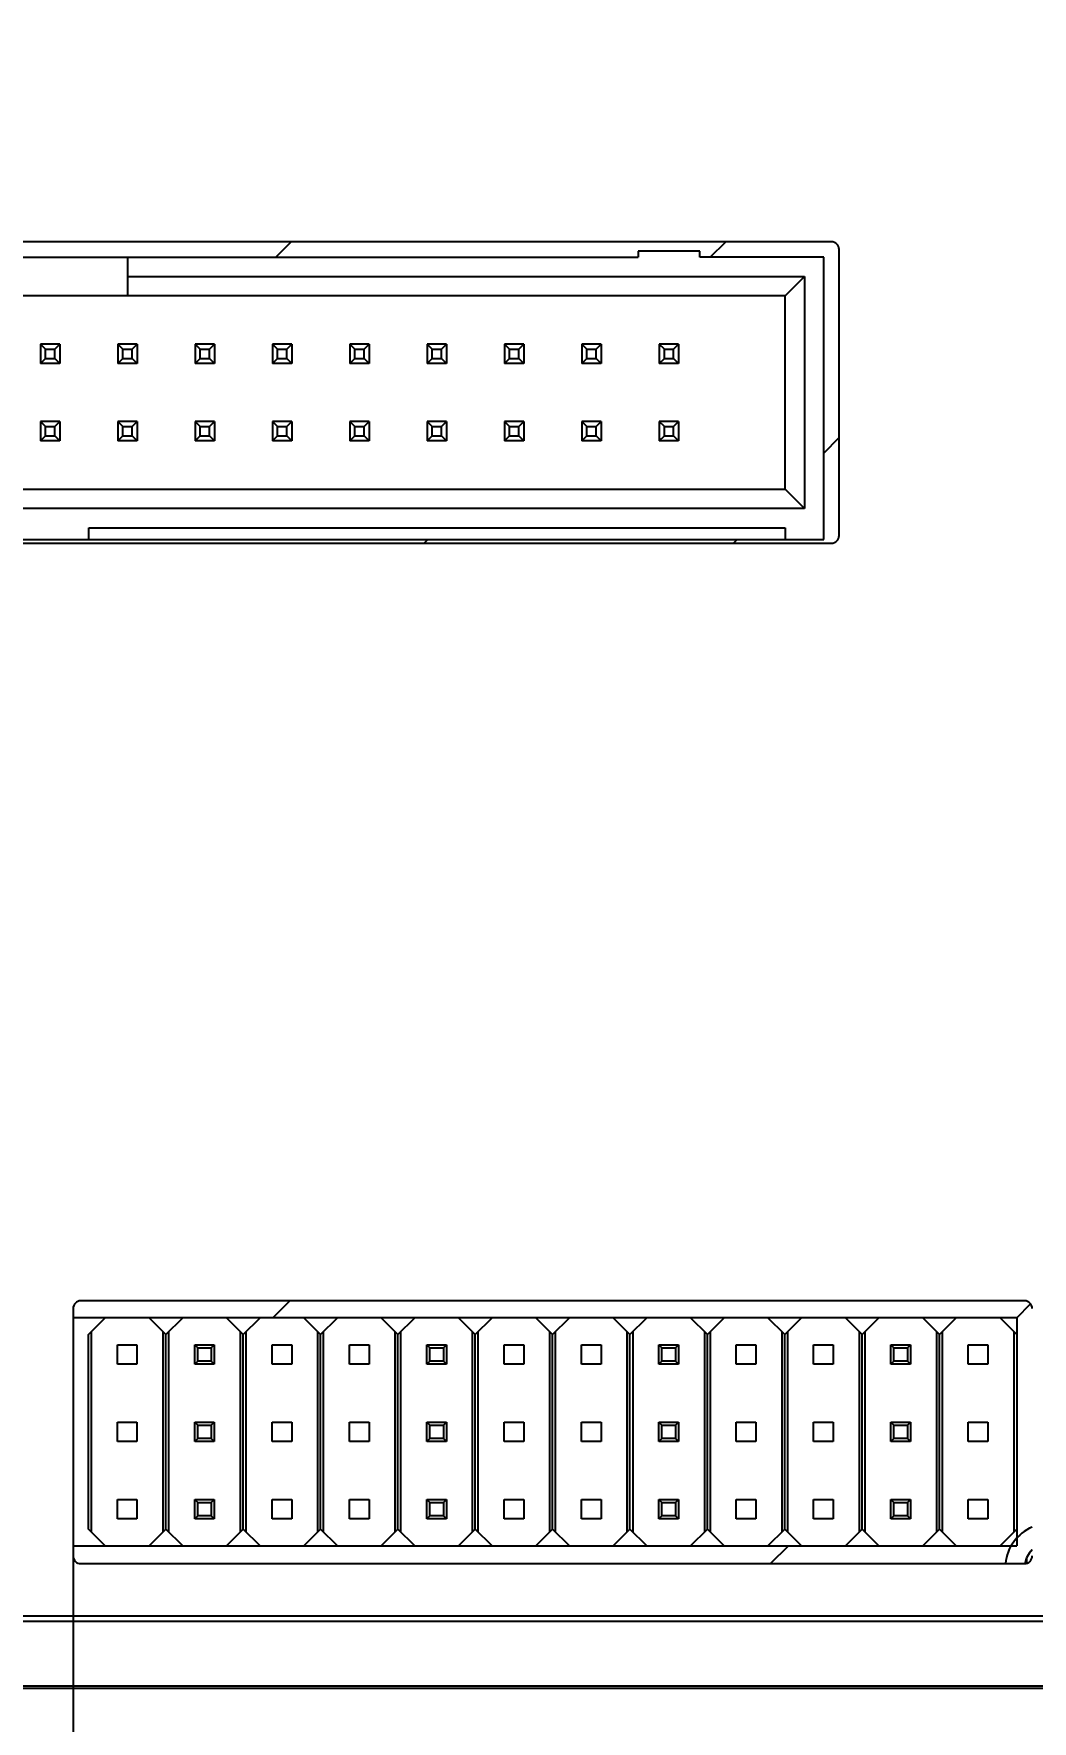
# Model space of a CAD drawing. Header units: inches. Extents: x 0 to 34, y 0 to 22.
# Drawn here: x 9.837 to 11.128, y 11.041 to 13.224 of the extents above; entities that cross this region are included whole.
import ezdxf

# ---------------------------------------------------------------- set-up
doc = ezdxf.new("R2010")
doc.units = ezdxf.units.IN
doc.header["$LTSCALE"] = 1.87
doc.header["$MEASUREMENT"] = 0
doc.layers.get('0').update_dxf_attribs({"linetype": 'CONTINUOUS'})
doc.layers.add('COSMETIC', color=7, linetype='CONTINUOUS')
doc.layers.add('DIMENSIONS', color=7, linetype='CONTINUOUS')
doc.styles.get("Standard").update_dxf_attribs({"font": 'txt', "width": 0.8})
doc.dimstyles.new('DIMSTYLE_2', dxfattribs={"dimtxt": 0.125, "dimasz": 0.18, "dimexe": 0.18, "dimexo": 0.0625, "dimgap": 0.09, "dimtad": 0, "dimtih": 1, "dimtoh": 1, "dimdec": 3, "dimzin": 4, "dimdsep": 46, "dimtxsty": 'STANDARD', "dimblk": '_FILLED', "dimblk1": '_FILLED', "dimblk2": '_FILLED', "dimcen": 0.09, "dimadec": 0, "dimazin": 0, "dimtp": 0.001, "dimtm": 0.001, "dimtfac": 1, "dimtdec": 3, "dimtofl": 0, "dimtmove": 0, "dimatfit": 3, "dimldrblk": '_FILLED', "dimfxl": 1, "dimtolj": 1, "dimtzin": 4, "dimarcsym": 0})

# ---------------------------------------------------------------- blocks, each defined once
blk = doc.blocks.new('*D15')
at = {"layer": 'DIMENSIONS', "color": 2, "linetype": 'CONTINUOUS'}
blk.add_line((11.1829, 11.5852), (13.4526, 11.5852), dxfattribs=at)
blk = doc.blocks.new('_FILLED')
at = {"color": 0, "linetype": 'BYBLOCK'}
blk.add_solid([(0, 0), (-1, 0.174), (-1, -0.174)], dxfattribs=at)
blk = doc.blocks.new('*D28')
at = {"layer": 'DIMENSIONS', "color": 2, "linetype": 'CONTINUOUS'}
blk.add_line((9.8882, 11.5127), (9.8882, 10.3797), dxfattribs=at)

msp = doc.modelspace()

# ---------------------------------------------------------------- linework, layer by layer
at = {"color": 7, "linetype": 'CONTINUOUS'}
for p, q in [((10.8686, 12.9552), (8.8486, 12.9552)), ((10.8786, 12.5752), (10.8786, 12.9452)), ((8.8586, 12.9352), (10.6186, 12.9352)), ((9.9586, 12.9352), (9.9586, 12.8852)), ((10.6986, 12.9432), (10.6186, 12.9432)), ((10.6186, 12.9432), (10.6186, 12.9352)), ((10.6986, 12.9352), (10.6986, 12.9432)), ((10.8586, 12.9352), (10.6986, 12.9352)), ((10.8586, 12.5702), (10.8586, 12.9352)), ((9.9586, 12.9102), (10.8336, 12.9102)), ((10.8336, 12.9102), (10.8086, 12.8852)), ((10.8336, 12.9102), (10.8336, 12.6102)), ((10.8086, 12.8852), (8.9086, 12.8852)), ((10.8086, 12.6352), (10.8086, 12.8852)), ((9.8711, 12.8227), (9.8461, 12.8227)), ((9.8526, 12.8162), (9.8461, 12.8227)), ((9.8461, 12.8227), (9.8461, 12.7977)), ((9.8526, 12.8162), (9.8646, 12.8162)), ((9.8526, 12.8042), (9.8526, 12.8162)), ((9.8646, 12.8162), (9.8711, 12.8227)), ((9.8646, 12.8042), (9.8646, 12.8162)), ((9.8711, 12.8227), (9.8711, 12.7977)), ((9.9711, 12.8227), (9.9461, 12.8227)), ((9.9526, 12.8162), (9.9461, 12.8227)), ((9.9461, 12.8227), (9.9461, 12.7977)), ((9.9526, 12.8162), (9.9646, 12.8162)), ((9.9526, 12.8042), (9.9526, 12.8162)), ((9.9646, 12.8162), (9.9711, 12.8227)), ((9.9646, 12.8042), (9.9646, 12.8162)), ((9.9711, 12.8227), (9.9711, 12.7977)), ((10.0711, 12.8227), (10.0461, 12.8227)), ((10.0526, 12.8162), (10.0461, 12.8227)), ((10.0461, 12.8227), (10.0461, 12.7977)), ((10.0526, 12.8162), (10.0646, 12.8162)), ((10.0526, 12.8042), (10.0526, 12.8162)), ((10.0646, 12.8162), (10.0711, 12.8227)), ((10.0646, 12.8042), (10.0646, 12.8162)), ((10.0711, 12.8227), (10.0711, 12.7977)), ((10.1711, 12.8227), (10.1461, 12.8227)), ((10.1526, 12.8162), (10.1461, 12.8227)), ((10.1461, 12.8227), (10.1461, 12.7977)), ((10.1526, 12.8162), (10.1646, 12.8162)), ((10.1526, 12.8042), (10.1526, 12.8162)), ((10.1646, 12.8162), (10.1711, 12.8227)), ((10.1646, 12.8042), (10.1646, 12.8162)), ((10.1711, 12.8227), (10.1711, 12.7977)), ((10.2711, 12.8227), (10.2461, 12.8227)), ((10.2526, 12.8162), (10.2461, 12.8227)), ((10.2461, 12.8227), (10.2461, 12.7977)), ((10.2526, 12.8162), (10.2646, 12.8162)), ((10.2526, 12.8042), (10.2526, 12.8162)), ((10.2646, 12.8162), (10.2711, 12.8227)), ((10.2646, 12.8042), (10.2646, 12.8162)), ((10.2711, 12.8227), (10.2711, 12.7977)), ((10.3711, 12.8227), (10.3461, 12.8227)), ((10.3526, 12.8162), (10.3461, 12.8227)), ((10.3461, 12.8227), (10.3461, 12.7977)), ((10.3526, 12.8162), (10.3646, 12.8162)), ((10.3526, 12.8042), (10.3526, 12.8162)), ((10.3646, 12.8162), (10.3711, 12.8227)), ((10.3646, 12.8042), (10.3646, 12.8162)), ((10.3711, 12.8227), (10.3711, 12.7977)), ((10.4711, 12.8227), (10.4461, 12.8227)), ((10.4526, 12.8162), (10.4461, 12.8227)), ((10.4461, 12.8227), (10.4461, 12.7977)), ((10.4526, 12.8162), (10.4646, 12.8162)), ((10.4526, 12.8042), (10.4526, 12.8162)), ((10.4646, 12.8162), (10.4711, 12.8227)), ((10.4646, 12.8042), (10.4646, 12.8162)), ((10.4711, 12.8227), (10.4711, 12.7977)), ((10.5711, 12.8227), (10.5461, 12.8227)), ((10.5526, 12.8162), (10.5461, 12.8227)), ((10.5461, 12.8227), (10.5461, 12.7977)), ((10.5526, 12.8162), (10.5646, 12.8162)), ((10.5526, 12.8042), (10.5526, 12.8162)), ((10.5646, 12.8162), (10.5711, 12.8227)), ((10.5646, 12.8042), (10.5646, 12.8162)), ((10.5711, 12.8227), (10.5711, 12.7977)), ((10.6711, 12.8227), (10.6461, 12.8227)), ((10.6526, 12.8162), (10.6461, 12.8227)), ((10.6461, 12.8227), (10.6461, 12.7977)), ((10.6526, 12.8162), (10.6646, 12.8162)), ((10.6526, 12.8042), (10.6526, 12.8162)), ((10.6646, 12.8162), (10.6711, 12.8227)), ((10.6646, 12.8042), (10.6646, 12.8162)), ((10.6711, 12.8227), (10.6711, 12.7977)), ((9.8461, 12.7977), (9.8526, 12.8042)), ((9.8711, 12.7977), (9.8461, 12.7977)), ((9.8526, 12.8042), (9.8646, 12.8042)), ((9.8646, 12.8042), (9.8711, 12.7977)), ((9.9461, 12.7977), (9.9526, 12.8042)), ((9.9711, 12.7977), (9.9461, 12.7977)), ((9.9526, 12.8042), (9.9646, 12.8042)), ((9.9646, 12.8042), (9.9711, 12.7977)), ((10.0461, 12.7977), (10.0526, 12.8042)), ((10.0711, 12.7977), (10.0461, 12.7977)), ((10.0526, 12.8042), (10.0646, 12.8042)), ((10.0646, 12.8042), (10.0711, 12.7977)), ((10.1461, 12.7977), (10.1526, 12.8042)), ((10.1711, 12.7977), (10.1461, 12.7977)), ((10.1526, 12.8042), (10.1646, 12.8042)), ((10.1646, 12.8042), (10.1711, 12.7977)), ((10.2461, 12.7977), (10.2526, 12.8042)), ((10.2711, 12.7977), (10.2461, 12.7977)), ((10.2526, 12.8042), (10.2646, 12.8042)), ((10.2646, 12.8042), (10.2711, 12.7977)), ((10.3461, 12.7977), (10.3526, 12.8042)), ((10.3711, 12.7977), (10.3461, 12.7977)), ((10.3526, 12.8042), (10.3646, 12.8042)), ((10.3646, 12.8042), (10.3711, 12.7977)), ((10.4461, 12.7977), (10.4526, 12.8042)), ((10.4711, 12.7977), (10.4461, 12.7977)), ((10.4526, 12.8042), (10.4646, 12.8042)), ((10.4646, 12.8042), (10.4711, 12.7977)), ((10.5461, 12.7977), (10.5526, 12.8042)), ((10.5711, 12.7977), (10.5461, 12.7977)), ((10.5526, 12.8042), (10.5646, 12.8042)), ((10.5646, 12.8042), (10.5711, 12.7977)), ((10.6461, 12.7977), (10.6526, 12.8042)), ((10.6711, 12.7977), (10.6461, 12.7977)), ((10.6526, 12.8042), (10.6646, 12.8042)), ((10.6646, 12.8042), (10.6711, 12.7977)), ((9.8711, 12.7227), (9.8461, 12.7227)), ((9.8526, 12.7162), (9.8461, 12.7227)), ((9.8461, 12.7227), (9.8461, 12.6977)), ((9.8526, 12.7162), (9.8646, 12.7162)), ((9.8526, 12.7042), (9.8526, 12.7162)), ((9.8646, 12.7162), (9.8711, 12.7227)), ((9.8646, 12.7042), (9.8646, 12.7162)), ((9.8711, 12.7227), (9.8711, 12.6977)), ((9.9711, 12.7227), (9.9461, 12.7227)), ((9.9526, 12.7162), (9.9461, 12.7227)), ((9.9461, 12.7227), (9.9461, 12.6977)), ((9.9526, 12.7162), (9.9646, 12.7162)), ((9.9526, 12.7042), (9.9526, 12.7162)), ((9.9646, 12.7162), (9.9711, 12.7227)), ((9.9646, 12.7042), (9.9646, 12.7162)), ((9.9711, 12.7227), (9.9711, 12.6977)), ((10.0711, 12.7227), (10.0461, 12.7227)), ((10.0526, 12.7162), (10.0461, 12.7227)), ((10.0461, 12.7227), (10.0461, 12.6977)), ((10.0526, 12.7162), (10.0646, 12.7162)), ((10.0526, 12.7042), (10.0526, 12.7162)), ((10.0646, 12.7162), (10.0711, 12.7227)), ((10.0646, 12.7042), (10.0646, 12.7162)), ((10.0711, 12.7227), (10.0711, 12.6977)), ((10.1711, 12.7227), (10.1461, 12.7227)), ((10.1526, 12.7162), (10.1461, 12.7227)), ((10.1461, 12.7227), (10.1461, 12.6977)), ((10.1526, 12.7162), (10.1646, 12.7162)), ((10.1526, 12.7042), (10.1526, 12.7162)), ((10.1646, 12.7162), (10.1711, 12.7227)), ((10.1646, 12.7042), (10.1646, 12.7162)), ((10.1711, 12.7227), (10.1711, 12.6977)), ((10.2711, 12.7227), (10.2461, 12.7227)), ((10.2526, 12.7162), (10.2461, 12.7227)), ((10.2461, 12.7227), (10.2461, 12.6977)), ((10.2526, 12.7162), (10.2646, 12.7162)), ((10.2526, 12.7042), (10.2526, 12.7162)), ((10.2646, 12.7162), (10.2711, 12.7227)), ((10.2646, 12.7042), (10.2646, 12.7162)), ((10.2711, 12.7227), (10.2711, 12.6977)), ((10.3711, 12.7227), (10.3461, 12.7227)), ((10.3526, 12.7162), (10.3461, 12.7227)), ((10.3461, 12.7227), (10.3461, 12.6977)), ((10.3526, 12.7162), (10.3646, 12.7162)), ((10.3526, 12.7042), (10.3526, 12.7162)), ((10.3646, 12.7162), (10.3711, 12.7227)), ((10.3646, 12.7042), (10.3646, 12.7162)), ((10.3711, 12.7227), (10.3711, 12.6977)), ((10.4711, 12.7227), (10.4461, 12.7227)), ((10.4526, 12.7162), (10.4461, 12.7227)), ((10.4461, 12.7227), (10.4461, 12.6977)), ((10.4526, 12.7162), (10.4646, 12.7162)), ((10.4526, 12.7042), (10.4526, 12.7162)), ((10.4646, 12.7162), (10.4711, 12.7227)), ((10.4646, 12.7042), (10.4646, 12.7162)), ((10.4711, 12.7227), (10.4711, 12.6977)), ((10.5711, 12.7227), (10.5461, 12.7227)), ((10.5526, 12.7162), (10.5461, 12.7227)), ((10.5461, 12.7227), (10.5461, 12.6977)), ((10.5526, 12.7162), (10.5646, 12.7162)), ((10.5526, 12.7042), (10.5526, 12.7162)), ((10.5646, 12.7162), (10.5711, 12.7227)), ((10.5646, 12.7042), (10.5646, 12.7162)), ((10.5711, 12.7227), (10.5711, 12.6977)), ((10.6711, 12.7227), (10.6461, 12.7227)), ((10.6526, 12.7162), (10.6461, 12.7227)), ((10.6461, 12.7227), (10.6461, 12.6977)), ((10.6526, 12.7162), (10.6646, 12.7162)), ((10.6526, 12.7042), (10.6526, 12.7162)), ((10.6646, 12.7162), (10.6711, 12.7227)), ((10.6646, 12.7042), (10.6646, 12.7162)), ((10.6711, 12.7227), (10.6711, 12.6977)), ((9.8461, 12.6977), (9.8526, 12.7042)), ((9.8711, 12.6977), (9.8461, 12.6977)), ((9.8526, 12.7042), (9.8646, 12.7042)), ((9.8646, 12.7042), (9.8711, 12.6977)), ((9.9461, 12.6977), (9.9526, 12.7042)), ((9.9711, 12.6977), (9.9461, 12.6977)), ((9.9526, 12.7042), (9.9646, 12.7042)), ((9.9646, 12.7042), (9.9711, 12.6977)), ((10.0461, 12.6977), (10.0526, 12.7042)), ((10.0711, 12.6977), (10.0461, 12.6977)), ((10.0526, 12.7042), (10.0646, 12.7042)), ((10.0646, 12.7042), (10.0711, 12.6977)), ((10.1461, 12.6977), (10.1526, 12.7042)), ((10.1711, 12.6977), (10.1461, 12.6977)), ((10.1526, 12.7042), (10.1646, 12.7042)), ((10.1646, 12.7042), (10.1711, 12.6977)), ((10.2461, 12.6977), (10.2526, 12.7042)), ((10.2711, 12.6977), (10.2461, 12.6977)), ((10.2526, 12.7042), (10.2646, 12.7042)), ((10.2646, 12.7042), (10.2711, 12.6977)), ((10.3461, 12.6977), (10.3526, 12.7042)), ((10.3711, 12.6977), (10.3461, 12.6977)), ((10.3526, 12.7042), (10.3646, 12.7042)), ((10.3646, 12.7042), (10.3711, 12.6977)), ((10.4461, 12.6977), (10.4526, 12.7042)), ((10.4711, 12.6977), (10.4461, 12.6977)), ((10.4526, 12.7042), (10.4646, 12.7042)), ((10.4646, 12.7042), (10.4711, 12.6977)), ((10.5461, 12.6977), (10.5526, 12.7042)), ((10.5711, 12.6977), (10.5461, 12.6977)), ((10.5526, 12.7042), (10.5646, 12.7042)), ((10.5646, 12.7042), (10.5711, 12.6977)), ((10.6461, 12.6977), (10.6526, 12.7042)), ((10.6711, 12.6977), (10.6461, 12.6977)), ((10.6526, 12.7042), (10.6646, 12.7042)), ((10.6646, 12.7042), (10.6711, 12.6977)), ((8.9086, 12.6352), (10.8086, 12.6352)), ((10.8336, 12.6102), (10.8086, 12.6352)), ((10.8336, 12.6102), (8.8836, 12.6102)), ((9.9086, 12.5852), (10.8086, 12.5852)), ((9.9086, 12.5702), (9.9086, 12.5852)), ((10.8086, 12.5852), (10.8086, 12.5702)), ((8.8486, 12.5652), (10.8686, 12.5652)), ((9.8086, 12.5702), (9.9086, 12.5702)), ((10.8086, 12.5702), (10.8586, 12.5702)), ((9.8882, 11.5752), (9.8882, 11.2552)), ((11.1182, 11.5852), (9.8982, 11.5852)), ((9.9082, 11.5418), (9.9299, 11.5634)), ((9.9866, 11.5634), (9.9299, 11.5634)), ((10.0082, 11.5418), (9.9866, 11.5634)), ((10.0082, 11.5418), (10.0299, 11.5634)), ((10.0866, 11.5634), (10.0299, 11.5634)), ((10.1082, 11.5418), (10.0866, 11.5634)), ((10.1082, 11.5418), (10.1299, 11.5634)), ((10.1866, 11.5634), (10.1299, 11.5634)), ((10.2082, 11.5418), (10.1866, 11.5634)), ((10.2082, 11.5418), (10.2299, 11.5634)), ((10.2866, 11.5634), (10.2299, 11.5634)), ((10.3082, 11.5418), (10.2866, 11.5634)), ((10.3082, 11.5418), (10.3299, 11.5634)), ((10.3866, 11.5634), (10.3299, 11.5634)), ((10.4082, 11.5418), (10.3866, 11.5634)), ((10.4082, 11.5418), (10.4299, 11.5634)), ((10.4866, 11.5634), (10.4299, 11.5634)), ((10.5082, 11.5418), (10.4866, 11.5634)), ((10.5082, 11.5418), (10.5299, 11.5634)), ((10.5866, 11.5634), (10.5299, 11.5634)), ((10.6082, 11.5418), (10.5866, 11.5634)), ((10.6082, 11.5418), (10.6299, 11.5634)), ((10.6866, 11.5634), (10.6299, 11.5634)), ((10.7082, 11.5418), (10.6866, 11.5634)), ((10.7082, 11.5418), (10.7299, 11.5634)), ((10.7866, 11.5634), (10.7299, 11.5634)), ((10.8082, 11.5418), (10.7866, 11.5634)), ((10.8082, 11.5418), (10.8299, 11.5634)), ((10.8866, 11.5634), (10.8299, 11.5634)), ((10.9082, 11.5418), (10.8866, 11.5634)), ((10.9082, 11.5418), (10.9299, 11.5634)), ((10.9866, 11.5634), (10.9299, 11.5634)), ((11.0082, 11.5418), (10.9866, 11.5634)), ((11.0082, 11.5418), (11.0299, 11.5634)), ((11.0866, 11.5634), (11.0299, 11.5634)), ((11.1082, 11.5418), (11.0866, 11.5634)), ((9.9082, 11.2898), (9.9082, 11.5418)), ((9.9121, 11.2858), (9.9121, 11.5457)), ((9.9456, 11.5284), (9.9708, 11.5284)), ((9.9456, 11.5032), (9.9456, 11.5284)), ((9.9708, 11.5284), (9.9708, 11.5032)), ((10.0043, 11.5457), (10.0043, 11.2858)), ((10.0082, 11.2898), (10.0082, 11.5418)), ((10.0121, 11.2858), (10.0121, 11.5457)), ((10.0456, 11.5284), (10.0708, 11.5284)), ((10.0495, 11.5244), (10.0456, 11.5284)), ((10.0456, 11.5032), (10.0456, 11.5284)), ((10.0669, 11.5244), (10.0708, 11.5284)), ((10.0708, 11.5284), (10.0708, 11.5032)), ((10.1043, 11.5457), (10.1043, 11.2858)), ((10.1082, 11.2898), (10.1082, 11.5418)), ((10.1121, 11.2858), (10.1121, 11.5457)), ((10.1456, 11.5284), (10.1708, 11.5284)), ((10.1456, 11.5032), (10.1456, 11.5284)), ((10.1708, 11.5284), (10.1708, 11.5032)), ((10.2043, 11.5457), (10.2043, 11.2858)), ((10.2082, 11.2898), (10.2082, 11.5418)), ((10.2121, 11.2858), (10.2121, 11.5457)), ((10.2456, 11.5284), (10.2708, 11.5284)), ((10.2456, 11.5032), (10.2456, 11.5284)), ((10.2708, 11.5284), (10.2708, 11.5032)), ((10.3043, 11.5457), (10.3043, 11.2858)), ((10.3082, 11.2898), (10.3082, 11.5418)), ((10.3121, 11.2858), (10.3121, 11.5457)), ((10.3456, 11.5284), (10.3708, 11.5284)), ((10.3495, 11.5244), (10.3456, 11.5284)), ((10.3456, 11.5032), (10.3456, 11.5284)), ((10.3669, 11.5244), (10.3708, 11.5284)), ((10.3708, 11.5284), (10.3708, 11.5032)), ((10.4043, 11.5457), (10.4043, 11.2858)), ((10.4082, 11.2898), (10.4082, 11.5418)), ((10.4121, 11.2858), (10.4121, 11.5457)), ((10.4456, 11.5284), (10.4708, 11.5284)), ((10.4456, 11.5032), (10.4456, 11.5284)), ((10.4708, 11.5284), (10.4708, 11.5032)), ((10.5043, 11.5457), (10.5043, 11.2858)), ((10.5082, 11.2898), (10.5082, 11.5418)), ((10.5121, 11.2858), (10.5121, 11.5457)), ((10.5456, 11.5284), (10.5708, 11.5284)), ((10.5456, 11.5032), (10.5456, 11.5284)), ((10.5708, 11.5284), (10.5708, 11.5032)), ((10.6043, 11.5457), (10.6043, 11.2858)), ((10.6082, 11.2898), (10.6082, 11.5418)), ((10.6121, 11.2858), (10.6121, 11.5457)), ((10.6456, 11.5284), (10.6708, 11.5284)), ((10.6495, 11.5244), (10.6456, 11.5284)), ((10.6456, 11.5032), (10.6456, 11.5284)), ((10.6669, 11.5244), (10.6708, 11.5284)), ((10.6708, 11.5284), (10.6708, 11.5032)), ((10.7043, 11.5457), (10.7043, 11.2858)), ((10.7082, 11.2898), (10.7082, 11.5418)), ((10.7121, 11.2858), (10.7121, 11.5457)), ((10.7456, 11.5284), (10.7708, 11.5284)), ((10.7456, 11.5032), (10.7456, 11.5284)), ((10.7708, 11.5284), (10.7708, 11.5032)), ((10.8043, 11.5457), (10.8043, 11.2858)), ((10.8082, 11.2898), (10.8082, 11.5418)), ((10.8121, 11.2858), (10.8121, 11.5457)), ((10.8456, 11.5284), (10.8708, 11.5284)), ((10.8456, 11.5032), (10.8456, 11.5284)), ((10.8708, 11.5284), (10.8708, 11.5032)), ((10.9043, 11.5457), (10.9043, 11.2858)), ((10.9082, 11.2898), (10.9082, 11.5418)), ((10.9121, 11.2858), (10.9121, 11.5457)), ((10.9456, 11.5284), (10.9708, 11.5284)), ((10.9495, 11.5244), (10.9456, 11.5284)), ((10.9456, 11.5032), (10.9456, 11.5284)), ((10.9669, 11.5244), (10.9708, 11.5284)), ((10.9708, 11.5284), (10.9708, 11.5032)), ((11.0043, 11.5457), (11.0043, 11.2858)), ((11.0082, 11.2898), (11.0082, 11.5418)), ((11.0121, 11.2858), (11.0121, 11.5457)), ((11.0456, 11.5284), (11.0708, 11.5284)), ((11.0456, 11.5032), (11.0456, 11.5284)), ((11.0708, 11.5284), (11.0708, 11.5032)), ((11.1043, 11.5457), (11.1043, 11.2858)), ((11.1082, 11.5418), (11.1082, 11.2898)), ((10.0495, 11.5071), (10.0456, 11.5032)), ((10.0495, 11.5244), (10.0669, 11.5244)), ((10.0495, 11.5071), (10.0495, 11.5244)), ((10.0669, 11.5071), (10.0495, 11.5071)), ((10.0669, 11.5244), (10.0669, 11.5071)), ((10.0669, 11.5071), (10.0708, 11.5032)), ((10.3495, 11.5071), (10.3456, 11.5032)), ((10.3495, 11.5244), (10.3669, 11.5244)), ((10.3495, 11.5071), (10.3495, 11.5244)), ((10.3669, 11.5071), (10.3495, 11.5071)), ((10.3669, 11.5244), (10.3669, 11.5071)), ((10.3669, 11.5071), (10.3708, 11.5032)), ((10.6495, 11.5071), (10.6456, 11.5032)), ((10.6495, 11.5244), (10.6669, 11.5244)), ((10.6495, 11.5071), (10.6495, 11.5244)), ((10.6669, 11.5071), (10.6495, 11.5071)), ((10.6669, 11.5244), (10.6669, 11.5071)), ((10.6669, 11.5071), (10.6708, 11.5032)), ((10.9495, 11.5071), (10.9456, 11.5032)), ((10.9495, 11.5244), (10.9669, 11.5244)), ((10.9495, 11.5071), (10.9495, 11.5244)), ((10.9669, 11.5071), (10.9495, 11.5071)), ((10.9669, 11.5244), (10.9669, 11.5071)), ((10.9669, 11.5071), (10.9708, 11.5032)), ((9.9708, 11.5032), (9.9456, 11.5032)), ((10.0708, 11.5032), (10.0456, 11.5032)), ((10.1708, 11.5032), (10.1456, 11.5032)), ((10.2708, 11.5032), (10.2456, 11.5032)), ((10.3708, 11.5032), (10.3456, 11.5032)), ((10.4708, 11.5032), (10.4456, 11.5032)), ((10.5708, 11.5032), (10.5456, 11.5032)), ((10.6708, 11.5032), (10.6456, 11.5032)), ((10.7708, 11.5032), (10.7456, 11.5032)), ((10.8708, 11.5032), (10.8456, 11.5032)), ((10.9708, 11.5032), (10.9456, 11.5032)), ((11.0708, 11.5032), (11.0456, 11.5032)), ((9.9456, 11.4284), (9.9708, 11.4284)), ((9.9456, 11.4032), (9.9456, 11.4284)), ((9.9708, 11.4284), (9.9708, 11.4032)), ((10.0456, 11.4284), (10.0708, 11.4284)), ((10.0495, 11.4244), (10.0456, 11.4284)), ((10.0456, 11.4032), (10.0456, 11.4284)), ((10.0495, 11.4244), (10.0669, 11.4244)), ((10.0495, 11.4071), (10.0495, 11.4244)), ((10.0669, 11.4244), (10.0708, 11.4284)), ((10.0669, 11.4244), (10.0669, 11.4071)), ((10.0708, 11.4284), (10.0708, 11.4032)), ((10.1456, 11.4284), (10.1708, 11.4284)), ((10.1456, 11.4032), (10.1456, 11.4284)), ((10.1708, 11.4284), (10.1708, 11.4032)), ((10.2456, 11.4284), (10.2708, 11.4284)), ((10.2456, 11.4032), (10.2456, 11.4284)), ((10.2708, 11.4284), (10.2708, 11.4032)), ((10.3456, 11.4284), (10.3708, 11.4284)), ((10.3495, 11.4244), (10.3456, 11.4284)), ((10.3456, 11.4032), (10.3456, 11.4284)), ((10.3495, 11.4244), (10.3669, 11.4244)), ((10.3495, 11.4071), (10.3495, 11.4244)), ((10.3669, 11.4244), (10.3708, 11.4284)), ((10.3669, 11.4244), (10.3669, 11.4071)), ((10.3708, 11.4284), (10.3708, 11.4032)), ((10.4456, 11.4284), (10.4708, 11.4284)), ((10.4456, 11.4032), (10.4456, 11.4284)), ((10.4708, 11.4284), (10.4708, 11.4032)), ((10.5456, 11.4284), (10.5708, 11.4284)), ((10.5456, 11.4032), (10.5456, 11.4284)), ((10.5708, 11.4284), (10.5708, 11.4032)), ((10.6456, 11.4284), (10.6708, 11.4284)), ((10.6495, 11.4244), (10.6456, 11.4284)), ((10.6456, 11.4032), (10.6456, 11.4284)), ((10.6495, 11.4244), (10.6669, 11.4244)), ((10.6495, 11.4071), (10.6495, 11.4244)), ((10.6669, 11.4244), (10.6708, 11.4284)), ((10.6669, 11.4244), (10.6669, 11.4071)), ((10.6708, 11.4284), (10.6708, 11.4032)), ((10.7456, 11.4284), (10.7708, 11.4284)), ((10.7456, 11.4032), (10.7456, 11.4284)), ((10.7708, 11.4284), (10.7708, 11.4032)), ((10.8456, 11.4284), (10.8708, 11.4284)), ((10.8456, 11.4032), (10.8456, 11.4284)), ((10.8708, 11.4284), (10.8708, 11.4032)), ((10.9456, 11.4284), (10.9708, 11.4284)), ((10.9495, 11.4244), (10.9456, 11.4284)), ((10.9456, 11.4032), (10.9456, 11.4284)), ((10.9495, 11.4244), (10.9669, 11.4244)), ((10.9495, 11.4071), (10.9495, 11.4244)), ((10.9669, 11.4244), (10.9708, 11.4284)), ((10.9669, 11.4244), (10.9669, 11.4071)), ((10.9708, 11.4284), (10.9708, 11.4032)), ((11.0456, 11.4284), (11.0708, 11.4284)), ((11.0456, 11.4032), (11.0456, 11.4284)), ((11.0708, 11.4284), (11.0708, 11.4032)), ((9.9708, 11.4032), (9.9456, 11.4032)), ((10.0495, 11.4071), (10.0456, 11.4032)), ((10.0708, 11.4032), (10.0456, 11.4032)), ((10.0669, 11.4071), (10.0495, 11.4071)), ((10.0669, 11.4071), (10.0708, 11.4032)), ((10.1708, 11.4032), (10.1456, 11.4032)), ((10.2708, 11.4032), (10.2456, 11.4032)), ((10.3495, 11.4071), (10.3456, 11.4032)), ((10.3708, 11.4032), (10.3456, 11.4032)), ((10.3669, 11.4071), (10.3495, 11.4071)), ((10.3669, 11.4071), (10.3708, 11.4032)), ((10.4708, 11.4032), (10.4456, 11.4032)), ((10.5708, 11.4032), (10.5456, 11.4032)), ((10.6495, 11.4071), (10.6456, 11.4032)), ((10.6708, 11.4032), (10.6456, 11.4032)), ((10.6669, 11.4071), (10.6495, 11.4071)), ((10.6669, 11.4071), (10.6708, 11.4032)), ((10.7708, 11.4032), (10.7456, 11.4032)), ((10.8708, 11.4032), (10.8456, 11.4032)), ((10.9495, 11.4071), (10.9456, 11.4032)), ((10.9708, 11.4032), (10.9456, 11.4032)), ((10.9669, 11.4071), (10.9495, 11.4071)), ((10.9669, 11.4071), (10.9708, 11.4032)), ((11.0708, 11.4032), (11.0456, 11.4032)), ((9.9456, 11.3284), (9.9708, 11.3284)), ((9.9456, 11.3032), (9.9456, 11.3284)), ((9.9708, 11.3284), (9.9708, 11.3032)), ((10.0456, 11.3284), (10.0708, 11.3284)), ((10.0495, 11.3244), (10.0456, 11.3284)), ((10.0456, 11.3032), (10.0456, 11.3284)), ((10.0495, 11.3244), (10.0669, 11.3244)), ((10.0495, 11.3071), (10.0495, 11.3244)), ((10.0669, 11.3244), (10.0708, 11.3284)), ((10.0669, 11.3244), (10.0669, 11.3071)), ((10.0708, 11.3284), (10.0708, 11.3032)), ((10.1456, 11.3284), (10.1708, 11.3284)), ((10.1456, 11.3032), (10.1456, 11.3284)), ((10.1708, 11.3284), (10.1708, 11.3032)), ((10.2456, 11.3284), (10.2708, 11.3284)), ((10.2456, 11.3032), (10.2456, 11.3284)), ((10.2708, 11.3284), (10.2708, 11.3032)), ((10.3456, 11.3284), (10.3708, 11.3284)), ((10.3495, 11.3244), (10.3456, 11.3284)), ((10.3456, 11.3032), (10.3456, 11.3284)), ((10.3495, 11.3244), (10.3669, 11.3244)), ((10.3495, 11.3071), (10.3495, 11.3244)), ((10.3669, 11.3244), (10.3708, 11.3284)), ((10.3669, 11.3244), (10.3669, 11.3071)), ((10.3708, 11.3284), (10.3708, 11.3032)), ((10.4456, 11.3284), (10.4708, 11.3284)), ((10.4456, 11.3032), (10.4456, 11.3284)), ((10.4708, 11.3284), (10.4708, 11.3032)), ((10.5456, 11.3284), (10.5708, 11.3284)), ((10.5456, 11.3032), (10.5456, 11.3284)), ((10.5708, 11.3284), (10.5708, 11.3032)), ((10.6456, 11.3284), (10.6708, 11.3284)), ((10.6495, 11.3244), (10.6456, 11.3284)), ((10.6456, 11.3032), (10.6456, 11.3284)), ((10.6495, 11.3244), (10.6669, 11.3244)), ((10.6495, 11.3071), (10.6495, 11.3244)), ((10.6669, 11.3244), (10.6708, 11.3284)), ((10.6669, 11.3244), (10.6669, 11.3071)), ((10.6708, 11.3284), (10.6708, 11.3032)), ((10.7456, 11.3284), (10.7708, 11.3284)), ((10.7456, 11.3032), (10.7456, 11.3284)), ((10.7708, 11.3284), (10.7708, 11.3032)), ((10.8456, 11.3284), (10.8708, 11.3284)), ((10.8456, 11.3032), (10.8456, 11.3284)), ((10.8708, 11.3284), (10.8708, 11.3032)), ((10.9456, 11.3284), (10.9708, 11.3284)), ((10.9495, 11.3244), (10.9456, 11.3284)), ((10.9456, 11.3032), (10.9456, 11.3284)), ((10.9495, 11.3244), (10.9669, 11.3244)), ((10.9495, 11.3071), (10.9495, 11.3244)), ((10.9669, 11.3244), (10.9708, 11.3284)), ((10.9669, 11.3244), (10.9669, 11.3071)), ((10.9708, 11.3284), (10.9708, 11.3032)), ((11.0456, 11.3284), (11.0708, 11.3284)), ((11.0456, 11.3032), (11.0456, 11.3284)), ((11.0708, 11.3284), (11.0708, 11.3032)), ((9.9299, 11.2681), (9.9082, 11.2898)), ((9.9708, 11.3032), (9.9456, 11.3032)), ((9.9866, 11.2681), (10.0082, 11.2898)), ((10.0299, 11.2681), (10.0082, 11.2898)), ((10.0495, 11.3071), (10.0456, 11.3032)), ((10.0708, 11.3032), (10.0456, 11.3032)), ((10.0669, 11.3071), (10.0495, 11.3071)), ((10.0669, 11.3071), (10.0708, 11.3032)), ((10.0866, 11.2681), (10.1082, 11.2898)), ((10.1299, 11.2681), (10.1082, 11.2898)), ((10.1708, 11.3032), (10.1456, 11.3032)), ((10.1866, 11.2681), (10.2082, 11.2898)), ((10.2299, 11.2681), (10.2082, 11.2898)), ((10.2708, 11.3032), (10.2456, 11.3032)), ((10.2866, 11.2681), (10.3082, 11.2898)), ((10.3299, 11.2681), (10.3082, 11.2898)), ((10.3495, 11.3071), (10.3456, 11.3032)), ((10.3708, 11.3032), (10.3456, 11.3032)), ((10.3669, 11.3071), (10.3495, 11.3071)), ((10.3669, 11.3071), (10.3708, 11.3032)), ((10.3866, 11.2681), (10.4082, 11.2898)), ((10.4299, 11.2681), (10.4082, 11.2898)), ((10.4708, 11.3032), (10.4456, 11.3032)), ((10.4866, 11.2681), (10.5082, 11.2898)), ((10.5299, 11.2681), (10.5082, 11.2898)), ((10.5708, 11.3032), (10.5456, 11.3032)), ((10.5866, 11.2681), (10.6082, 11.2898)), ((10.6299, 11.2681), (10.6082, 11.2898)), ((10.6495, 11.3071), (10.6456, 11.3032)), ((10.6708, 11.3032), (10.6456, 11.3032)), ((10.6669, 11.3071), (10.6495, 11.3071)), ((10.6669, 11.3071), (10.6708, 11.3032)), ((10.6866, 11.2681), (10.7082, 11.2898)), ((10.7299, 11.2681), (10.7082, 11.2898)), ((10.7708, 11.3032), (10.7456, 11.3032)), ((10.7866, 11.2681), (10.8082, 11.2898)), ((10.8299, 11.2681), (10.8082, 11.2898)), ((10.8708, 11.3032), (10.8456, 11.3032)), ((10.8866, 11.2681), (10.9082, 11.2898)), ((10.9299, 11.2681), (10.9082, 11.2898)), ((10.9495, 11.3071), (10.9456, 11.3032)), ((10.9708, 11.3032), (10.9456, 11.3032)), ((10.9669, 11.3071), (10.9495, 11.3071)), ((10.9669, 11.3071), (10.9708, 11.3032)), ((10.9866, 11.2681), (11.0082, 11.2898)), ((11.0299, 11.2681), (11.0082, 11.2898)), ((11.0708, 11.3032), (11.0456, 11.3032)), ((11.0866, 11.2681), (11.1082, 11.2898)), ((9.9299, 11.2681), (9.9866, 11.2681)), ((10.0299, 11.2681), (10.0866, 11.2681)), ((10.1299, 11.2681), (10.1866, 11.2681)), ((10.2299, 11.2681), (10.2866, 11.2681)), ((10.3299, 11.2681), (10.3866, 11.2681)), ((10.4299, 11.2681), (10.4866, 11.2681)), ((10.5299, 11.2681), (10.5866, 11.2681)), ((10.6299, 11.2681), (10.6866, 11.2681)), ((10.7299, 11.2681), (10.7866, 11.2681)), ((10.8299, 11.2681), (10.8866, 11.2681)), ((10.9299, 11.2681), (10.9866, 11.2681)), ((11.0299, 11.2681), (11.0866, 11.2681)), ((9.8982, 11.2452), (11.1182, 11.2452)), ((7.2816, 11.1778), (12.4356, 11.1778)), ((7.2816, 11.1707), (12.4356, 11.1707)), ((12.4356, 11.0866), (7.2816, 11.0866)), ((12.4356, 11.0837), (7.2816, 11.0837))]:
    msp.add_line(p, q, dxfattribs=at)
msp.add_arc((11.1508, 11.2397), 0.0325, 134.2056, 170.2452, dxfattribs=at)
for centre, major_axis, start_param, end_param in [((10.8686, 12.9452), (0.00707, 0.00707), -0.785246, 0.785246), ((10.8686, 12.5752), (0.00707, -0.00707), -0.785246, 0.785246), ((9.8982, 11.5752), (-0.00707, 0.00707), -0.785246, 0.785246), ((11.1182, 11.5752), (0.00707, 0.00707), -0.785246, 0.785246), ((9.8982, 11.2552), (0.00707, 0.00707), -3.926839, -2.356347), ((11.1182, 11.2552), (0.00707, -0.00707), -0.785246, 0.785246)]:
    msp.add_ellipse(centre, major_axis=major_axis, ratio=0.999695, start_param=start_param, end_param=end_param, dxfattribs=at)
at = {"layer": 'COSMETIC', "color": 2, "linetype": 'CONTINUOUS'}
for p, q in [((10.1502, 12.9352), (10.1702, 12.9552)), ((10.7119, 12.9352), (10.7319, 12.9552)), ((10.8586, 12.6818), (10.8786, 12.7018)), ((10.3419, 12.5652), (10.3469, 12.5702)), ((10.7419, 12.5652), (10.7469, 12.5702)), ((10.1465, 11.5634), (10.1683, 11.5852)), ((11.1082, 11.5634), (11.1259, 11.5811)), ((10.79, 11.2452), (10.8129, 11.2681))]:
    msp.add_line(p, q, dxfattribs=at)
at = {"layer": 'COSMETIC', "color": 4, "linetype": 'CONTINUOUS'}
for p, q in [((9.9086, 12.5702), (10.8086, 12.5702)), ((9.9299, 11.5634), (9.8882, 11.5634)), ((10.0299, 11.5634), (9.9866, 11.5634)), ((10.1299, 11.5634), (10.0866, 11.5634)), ((10.2299, 11.5634), (10.1866, 11.5634)), ((10.3299, 11.5634), (10.2866, 11.5634)), ((10.4299, 11.5634), (10.3866, 11.5634)), ((10.5299, 11.5634), (10.4866, 11.5634)), ((10.6299, 11.5634), (10.5866, 11.5634)), ((10.7299, 11.5634), (10.6866, 11.5634)), ((10.8299, 11.5634), (10.7866, 11.5634)), ((10.9299, 11.5634), (10.8866, 11.5634)), ((11.0299, 11.5634), (10.9866, 11.5634)), ((11.1082, 11.5634), (11.0866, 11.5634)), ((11.1082, 11.5634), (11.1082, 11.5418)), ((11.1082, 11.2898), (11.1082, 11.2681)), ((9.8882, 11.2681), (9.9299, 11.2681)), ((9.9866, 11.2681), (10.0299, 11.2681)), ((10.0866, 11.2681), (10.1299, 11.2681)), ((10.1866, 11.2681), (10.2299, 11.2681)), ((10.2866, 11.2681), (10.3299, 11.2681)), ((10.3866, 11.2681), (10.4299, 11.2681)), ((10.4866, 11.2681), (10.5299, 11.2681)), ((10.5866, 11.2681), (10.6299, 11.2681)), ((10.6866, 11.2681), (10.7299, 11.2681)), ((10.7866, 11.2681), (10.8299, 11.2681)), ((10.8866, 11.2681), (10.9299, 11.2681)), ((10.9866, 11.2681), (11.0299, 11.2681)), ((11.0866, 11.2681), (11.1082, 11.2681)), ((11.1208, 11.2521), (11.1208, 11.2452))]:
    msp.add_line(p, q, dxfattribs=at)
for radius, start, end in [(0.0575, 113.1467, 174.5101), (0.0325, 134.0637, 169.9681)]:
    msp.add_arc((11.1508, 11.2397), radius, start, end, dxfattribs=at)

# ---------------------------------------------------------------- dimensions: what is measured, and where the dimension line sits
at = {"layer": 'DIMENSIONS', "color": 2, "linetype": 'CONTINUOUS'}
for feature_location, offset, dtype, origin, picture, middle in [((11.1829123219, 11.5851674382), (2.2696535566, 0), 0, (8.5987079437, 16.7206674382), '*D15', (13.5150658785, 11.5226674382)), ((9.8882, 11.5127), (0, -1.133), 1, (6.9816, 11.5752), '*D28', (9.9507, 8.9922))]:
    dim = msp.add_ordinate_dim(feature_location=feature_location, offset=offset, dtype=dtype, origin=origin, dimstyle='DIMSTYLE_2', dxfattribs=at)
    dim.commit()
    dim.dimension.update_dxf_attribs({"geometry": picture, "text_midpoint": middle})

doc.saveas('drawing.dxf')
